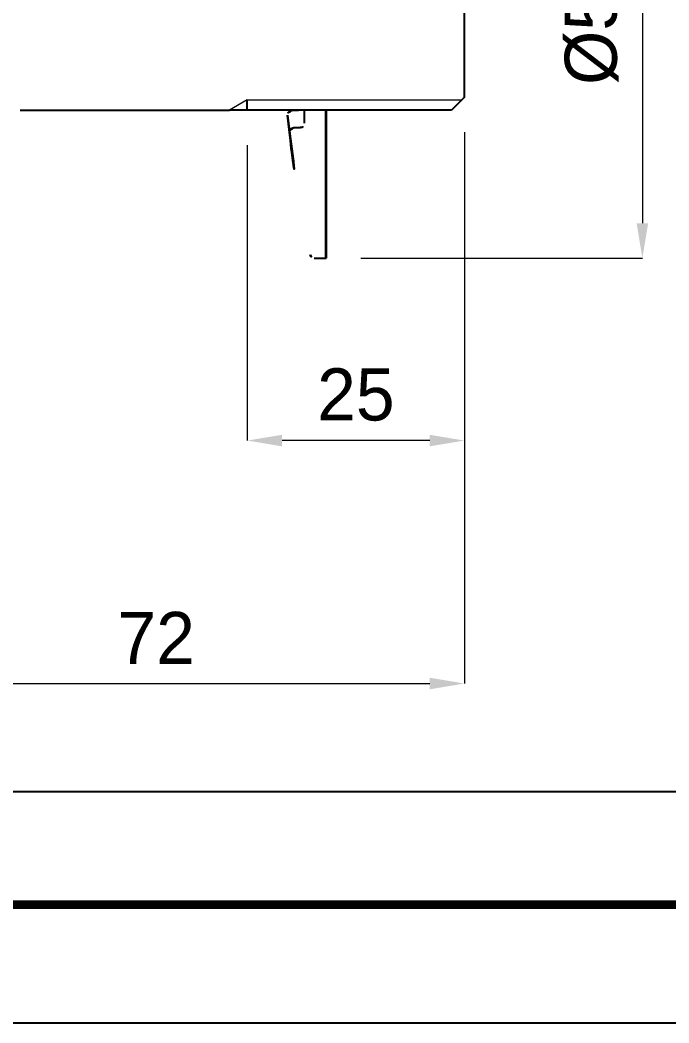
# Model space of a CAD drawing. Extents: x 16296677672 to 16296678106, y -37409616503 to -37409616185.
# Drawn here: x 16296677947 to 16296678021.7, y -37409616502.7 to -37409616387.3 of the extents above; entities that cross this region are included whole.
import ezdxf

# ---------------------------------------------------------------- set-up
doc = ezdxf.new("R2010")
doc.units = 0
doc.header["$LTSCALE"] = 10
doc.header["$MEASUREMENT"] = 0
doc.header["$PDMODE"] = 3
doc.header["$PDSIZE"] = -10
doc.layers.get('0').update_dxf_attribs({"linetype": 'CONTINUOUS'})
doc.layers.get('DEFPOINTS').update_dxf_attribs({"linetype": 'CONTINUOUS'})
doc.layers.add('DWG', color=7, linetype='CONTINUOUS')
doc.layers.add('HIDDEN THIN', color=40, linetype='CONTINUOUS', lineweight=9)
doc.styles.add('Daelim Dimension', font='')
doc.styles.get('Daelim Dimension').set_extended_font_data('나눔고딕')
doc.dimstyles.new('DEFAULT', dxfattribs={"dimscale": 2, "dimtxt": 2, "dimasz": 2, "dimexe": 0, "dimexo": 2, "dimgap": 1, "dimtad": 1, "dimdec": 1, "dimzin": 9, "dimdsep": 46, "dimtxsty": 'Daelim Dimension', "dimcen": 0.5, "dimclrd": 252, "dimclre": 252, "dimclrt": 3, "dimadec": 1, "dimazin": 0, "dimtfac": 1, "dimtdec": 1, "dimtix": 1, "dimtmove": 0, "dimatfit": 3, "dimfxl": 1, "dimtolj": 1, "dimtzin": 1, "dimlwd": 9, "dimlwe": 9, "dimarcsym": 0})

# ---------------------------------------------------------------- blocks, each defined once
blk = doc.blocks.new('*D90')
at = {"color": 5, "lineweight": 9, "ltscale": 0.5, "transparency": 16777216}
for p, q in [((16296677998.1813, -37409616400.21817), (16296677998.1813, -37409616463.67088)), ((16296677927.19732, -37409616452.54734), (16296677927.19732, -37409616463.67088)), ((16296677931.19732, -37409616463.67088), (16296677994.1813, -37409616463.67088))]:
    blk.add_line(p, q, dxfattribs=at)
at = {"color": 5, "ltscale": 0.5, "transparency": 16777216}
for points in [[(16296677931.19732, -37409616463.00421), (16296677931.19732, -37409616464.33754), (16296677927.19732, -37409616463.67088)], [(16296677994.1813, -37409616463.00421), (16296677994.1813, -37409616464.33754), (16296677998.1813, -37409616463.67088)]]:
    blk.add_solid(points, dxfattribs=at)
at = {"layer": 'DEFPOINTS', "color": 0, "ltscale": 0.5, "transparency": 16777216}
for p in [(16296677998.1813, -37409616396.21817), (16296677927.19732, -37409616448.54734), (16296677998.1813, -37409616463.67088)]:
    blk.add_point(p, dxfattribs=at)
at = {"color": 7, "ltscale": 0.5, "transparency": 16777216, "insert": (16296677962.68932, -37409616458.43482), "char_height": 6, "attachment_point": 5, "style": 'Daelim Dimension'}
blk.add_mtext('\\A1;72', dxfattribs=at)
blk = doc.blocks.new('*D91')
at = {"color": 5, "lineweight": 9, "ltscale": 0.5, "transparency": 16777216}
for p, q in [((16296677998.181299, -37409616400.21817), (16296677998.181299, -37409616435.718102)), ((16296677973.181299, -37409616401.71817), (16296677973.181299, -37409616435.718102)), ((16296677994.181299, -37409616435.718102), (16296677977.181299, -37409616435.718102))]:
    blk.add_line(p, q, dxfattribs=at)
at = {"color": 5, "ltscale": 0.5, "transparency": 16777216}
for points in [[(16296677977.181299, -37409616435.051437), (16296677977.181299, -37409616436.384773), (16296677973.181299, -37409616435.718102)], [(16296677994.181299, -37409616435.051437), (16296677994.181299, -37409616436.384773), (16296677998.181299, -37409616435.718102)]]:
    blk.add_solid(points, dxfattribs=at)
at = {"layer": 'DEFPOINTS', "color": 0, "ltscale": 0.5, "transparency": 16777216}
for p in [(16296677998.181299, -37409616396.21817), (16296677973.181299, -37409616397.71817), (16296677973.181299, -37409616435.718102)]:
    blk.add_point(p, dxfattribs=at)
at = {"color": 7, "ltscale": 0.5, "transparency": 16777216, "insert": (16296677985.681299, -37409616430.452003), "char_height": 6, "attachment_point": 5, "style": 'Daelim Dimension'}
blk.add_mtext('\\A1;25', dxfattribs=at)
blk = doc.blocks.new('*D98')
at = {"color": 5, "lineweight": 9, "ltscale": 0.5, "transparency": 16777216}
for p, q in [((16296677986.26055, -37409616359.718193), (16296678018.674061, -37409616359.718193)), ((16296678018.674061, -37409616363.718193), (16296678018.674061, -37409616410.718193)), ((16296677986.26055, -37409616414.718193), (16296678018.674061, -37409616414.718193))]:
    blk.add_line(p, q, dxfattribs=at)
at = {"color": 5, "ltscale": 0.5, "transparency": 16777216}
for points in [[(16296678018.007389, -37409616363.718193), (16296678019.340731, -37409616363.718193), (16296678018.674061, -37409616359.718193)], [(16296678018.007389, -37409616410.718193), (16296678019.340731, -37409616410.718193), (16296678018.674061, -37409616414.718193)]]:
    blk.add_solid(points, dxfattribs=at)
at = {"layer": 'DEFPOINTS', "color": 0, "ltscale": 0.5, "transparency": 16777216}
for p in [(16296677982.26055, -37409616359.718193), (16296677982.26055, -37409616414.718193), (16296678018.674061, -37409616414.718193)]:
    blk.add_point(p, dxfattribs=at)
at = {"color": 7, "ltscale": 0.5, "transparency": 16777216, "insert": (16296678012.841431, -37409616387.218193), "char_height": 6, "attachment_point": 5, "rotation": 90, "style": 'Daelim Dimension'}
blk.add_mtext('\\A1;%%C55', dxfattribs=at)

msp = doc.modelspace()

# ---------------------------------------------------------------- linework, layer by layer
at = {"color": 0, "lineweight": 35}
msp.add_line((16296677982.26054, -37409616414.71817), (16296677982.26054, -37409616397.71817), dxfattribs=at)
at = {"color": 5}
msp.add_line((16296677678.499741, -37409616476.078011), (16296678027.95793, -37409616476.078011), dxfattribs=at)
at = {"ltscale": 0.5}
msp.add_lwpolyline([(16296677671.520941, -37409616502.722603), (16296678105.520941, -37409616502.722603), (16296678105.520941, -37409616184.722603), (16296677671.520941, -37409616184.722603)], close=True, dxfattribs=at)
at = {"color": 5, "linetype": 'ByBlock', "lineweight": 200, "const_width": 1}
msp.add_lwpolyline([(16296677678.499741, -37409616489.106117), (16296678098.499741, -37409616489.106117), (16296678098.499741, -37409616192.106117), (16296677678.499741, -37409616192.106117)], close=True, dxfattribs=at)
at = {"layer": 'DWG', "color": 0}
for p, q in [((16296677998.181299, -37409616396.21817), (16296677998.181299, -37409616378.21817)), ((16296677998.181299, -37409616396.21817), (16296677998.181299, -37409616378.21817)), ((16296677973.181299, -37409616397.71817), (16296677973.181299, -37409616396.533669)), ((16296677998.181299, -37409616396.21817), (16296677996.681299, -37409616397.71817)), ((16296677947.015329, -37409616397.71817), (16296677971.1297, -37409616397.71817)), ((16296677996.681299, -37409616397.71817), (16296677971.1297, -37409616397.71817)), ((16296677978.31756, -37409616397.71817), (16296677979.060539, -37409616397.71817)), ((16296677979.77013, -37409616399.21817), (16296677979.77013, -37409616397.71817)), ((16296677979.77013, -37409616399.21817), (16296677979.77013, -37409616397.71817)), ((16296677978.527149, -37409616399.71817), (16296677979.27013, -37409616399.71817)), ((16296677978.527149, -37409616399.71817), (16296677979.27013, -37409616399.71817)), ((16296677980.896629, -37409616414.71817), (16296677982.26054, -37409616414.71817))]:
    msp.add_line(p, q, dxfattribs=at)
for centre, radius, start, end in [((16296677978.31756, -37409616398.21817), 0.5, 90, 186.33558199), ((16296678106.62323, -37409616385.742569), 129.410714, 185.55678495, 192.76827348), ((16296677979.27013, -37409616399.21817), 0.5, 270, 0), ((16296677979.27013, -37409616399.21817), 0.5, 270, 0), ((16296677978.527149, -37409616400.21817), 0.5, 90, 186.33558166), ((16296677978.527149, -37409616400.21817), 0.5, 90, 186.33558166), ((16296677980.896629, -37409616414.21817), 0.5, 194.53985164, 270)]:
    msp.add_arc(centre, radius, start, end, dxfattribs=at)
at = {"layer": 'HIDDEN THIN', "color": 0}
for q in [(16296677971.12969, -37409616397.71817), (16296677997.865801, -37409616396.533669)]:
    msp.add_line((16296677973.181299, -37409616396.533669), q, dxfattribs=at)

# ---------------------------------------------------------------- dimensions: what is measured, and where the dimension line sits
at = {"ltscale": 0.5}
dim = msp.add_linear_dim(base=(16296678018.674061, -37409616414.718193), p1=(16296677982.26054, -37409616359.71817), p2=(16296677982.26054, -37409616414.71817), angle=90, text='%%C<>', dimstyle='DEFAULT', override={"dimtxt": 3, "dimclrd": 5, "dimclre": 5, "dimclrt": 7}, dxfattribs=at)
dim.commit()
dim.dimension.update_dxf_attribs({"geometry": '*D98', "text_midpoint": (16296678018.674049, -37409616387.218193), "dimtype": 160})
dim = msp.add_linear_dim(base=(16296677998.181299, -37409616463.670883), p1=(16296677927.197321, -37409616448.54734), p2=(16296677998.181299, -37409616396.21817), text='72', dimstyle='DEFAULT', override={"dimtxt": 3, "dimdec": 0, "dimclrd": 5, "dimclre": 5, "dimclrt": 7}, dxfattribs=at)
dim.commit()
dim.dimension.update_dxf_attribs({"geometry": '*D90', "text_midpoint": (16296677962.68932, -37409616458.434822)})
dim = msp.add_linear_dim(base=(16296677973.181299, -37409616435.718102), p1=(16296677998.181299, -37409616396.21817), p2=(16296677973.181299, -37409616397.71817), dimstyle='DEFAULT', override={"dimtxt": 3, "dimdec": 0, "dimclrd": 5, "dimclre": 5, "dimclrt": 7}, dxfattribs=at)
dim.commit()
dim.dimension.update_dxf_attribs({"geometry": '*D91', "text_midpoint": (16296677985.681299, -37409616430.452003)})

doc.saveas('drawing.dxf')
